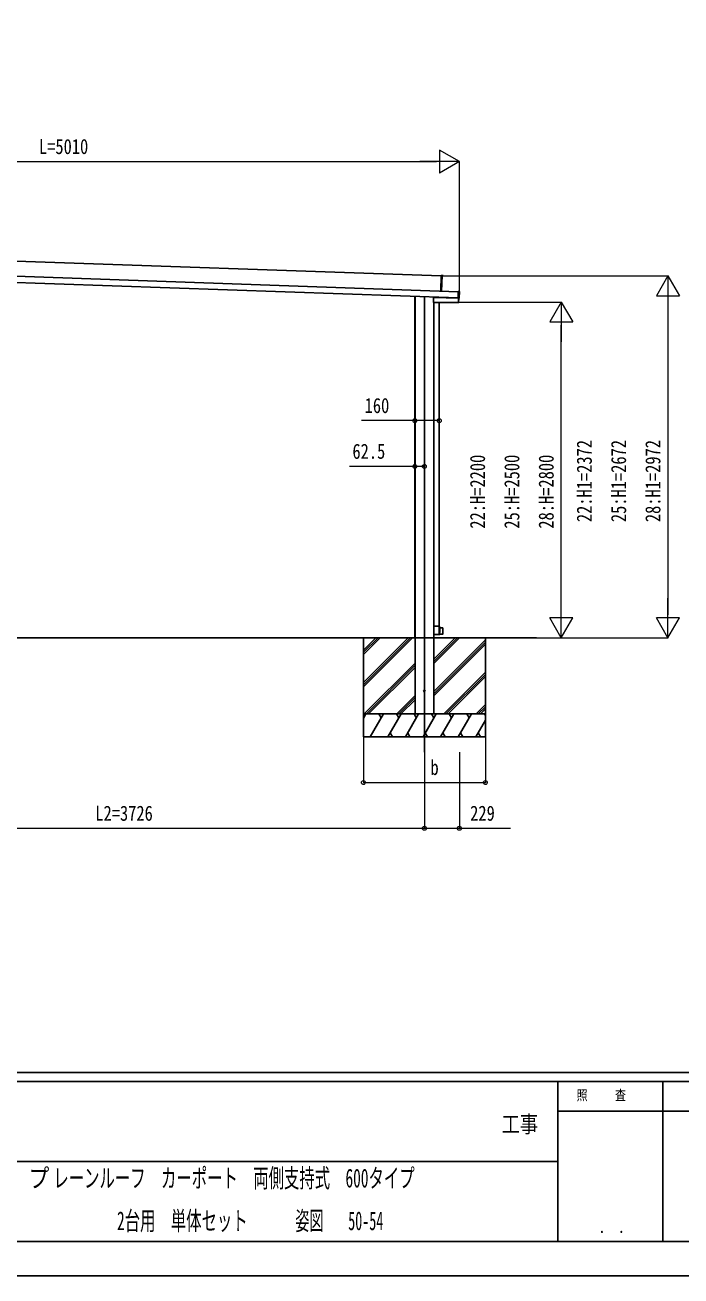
# Model space of a CAD drawing. Units: millimetres, scale not verified. Extents: x -12615 to 12615, y -8910 to 8910.
# Drawn here: x 392 to 4694, y -8910 to -708 of the extents above; entities that cross this region are included whole.
import ezdxf
from ezdxf.enums import TextEntityAlignment as Align

# ---------------------------------------------------------------- set-up
doc = ezdxf.new("R2010")
doc.units = ezdxf.units.MM
doc.header["$LTSCALE"] = 30
for name, color, linetype in [('0-2_USER1', 3, 'Continuous'), ('0-3_YKK_11', 7, 'Continuous'), ('0-4_YKK_11E', 7, 'Continuous'), ('0-5_YKK_12', 2, 'Continuous'), ('0-6_YKK_A1', 4, 'Continuous'), ('0-8_YKK_ZWAK', 7, 'Continuous')]:
    doc.layers.add(name, color=color, linetype=linetype)
doc.layers.add('0-7_YKK_D', color=6, linetype='Continuous', lineweight=18)
doc.styles.add('ＭＳ ゴシック', font='')
doc.styles.get('ＭＳ ゴシック').set_extended_font_data('MS Gothic')

msp = doc.modelspace()

# ---------------------------------------------------------------- linework, layer by layer
at = {"layer": '0-3_YKK_11'}
for p, q in [((3121.2, -2352.98), (-1192.38, -2202.35)), ((-1761.52, -2282.53), (3233.13, -2456.95)), ((-1762.92, -2322.51), (3231.74, -2496.93)), ((3123.71, -2452.97), (3127.27, -2351.03)), ((3233.18, -2455.56), (3233.18, -2455.56)), ((3233.18, -2455.56), (3234.38, -2455.6)), ((3234.99, -2455.51), (3240.68, -2455.71)), ((3241.16, -2456.23), (3239.7, -2498.21)), ((2948.36, -2487.03), (2948.36, -4725)), ((2949.56, -4725), (2949.56, -2487.07)), ((2949.96, -5225), (2949.96, -2487.09)), ((3069.76, -2527.26), (3069.76, -2493.78)), ((3070.06, -2493.48), (3070.44, -2493.49)), ((3234.67, -2527.56), (3070.06, -2527.56)), ((3070.26, -2491.29), (3070.26, -2493.28)), ((3070.45, -2493.49), (3233.25, -2499.18)), ((3071.76, -5225), (3071.76, -2527.56)), ((3072.16, -2528), (3072.16, -4650.5)), ((3105.88, -2527.56), (3105.76, -2527.8)), ((3105.76, -2528), (3105.76, -2527.8)), ((3231.69, -2498.31), (3231.69, -2498.31)), ((3231.69, -2498.31), (3232.89, -2498.36)), ((3232.89, -2498.36), (3232.89, -2498.36)), ((3233.19, -2498.37), (3233.16, -2499.16)), ((3233.49, -2498.49), (3239.18, -2498.69)), ((3234.97, -2527.27), (3235.94, -2499.57)), ((3073.03, -4650.5), (3073.23, -4650.5)), ((3111.28, -4660.35), (3110.97, -4660.05)), ((2949.26, -4725), (2949.56, -4725)), ((3109.66, -4704.7), (3109.66, -4681.7)), ((3109.66, -4704.7), (3109.96, -4705)), ((3110.97, -4703.35), (3111.27, -4703.05))]:
    msp.add_line(p, q, dxfattribs=at)
for points in [[(3117.71, -2452.92), (3117.72, -2452.42), (3121.28, -2350.48), (3121.3, -2349.98), (3134.95, -2351.3)], [(3233.18, -2455.56), (3233.17, -2455.91), (3233.15, -2456.41), (3231.72, -2497.47), (3231.7, -2497.96), (3231.69, -2498.31)], [(3071.76, -4650.5), (3072.16, -4650.5), (3072.46, -4650.5), (3073.03, -4650.5), (3072.73, -4650.8), (3072.46, -4681.7), (3072.66, -4705), (3073.16, -4705), (3108.36, -4705), (3109.96, -4705), (3110.46, -4705), (3110.96, -4705), (3111.16, -4681.7), (3110.89, -4650.5), (3110.39, -4650.5), (3109.96, -4650.5), (3108.36, -4650.5), (3108.36, -2528), (3107.86, -2528), (3072.46, -2528), (3072.16, -2528), (3071.76, -2528)], [(3079.13, -2527.56), (3079.26, -2527.8), (3079.26, -2528)], [(3233.08, -2498.36), (3233.05, -2499.17), (3235.27, -2499.25), (3235.65, -2499.26)], [(3073.23, -4650.5), (3108.66, -4650.5), (3108.66, -4681.7), (3108.66, -4704.7), (3108.36, -4705)], [(3109.66, -4681.7), (3109.66, -4650.8), (3109.96, -4650.5)], [(3111.27, -4703.05), (3131.16, -4702.7), (3131.16, -4660.7), (3111.27, -4660.35)], [(2948.36, -4725), (2948.66, -4725), (2949.26, -4725)], [(2949.96, -4725), (2949.86, -4725), (2949.56, -4725)]]:
    msp.add_lwpolyline(points, dxfattribs=at)
for centre, radius, start, end in [((3234.62, -2451.6), 4.01, 266.55184, 273.90119), ((3232.87, -2502.06), 3.71, 81.82188, 89.76035)]:
    msp.add_arc(centre, radius, start, end, dxfattribs=at)
for centre, major_axis, ratio, start_param, end_param in [((3234.98, -2455.81), (-0.01, -0.3), 0.998135, 3.1415927, 3.9545103), ((3240.66, -2456.21), (0.367, 0.342), 0.99628, 5.4996506, 7.06672), ((3070.06, -2493.78), (-0.3, 0.01), 0.998133, 4.7490956, 6.3180268), ((3070.06, -2527.26), (0.213, 0.213), 0.99628, 2.358058, 3.9251274), ((3070.06, -2493.28), (-0.2, 0.007), 0.998133, 1.607503, 3.1764341), ((3233.5, -2498.19), (-0.01, -0.3), 0.998135, 5.4691958, 6.2831853), ((3234.67, -2527.26), (-0.209, 0.217), 0.996405, 2.3754474, 3.9077379), ((3235.64, -2499.56), (0.3, -0.01), 0.998135, 0, 1.5707963), ((3239.2, -2498.19), (0.342, -0.367), 0.99628, 5.4996506, 7.06672)]:
    msp.add_ellipse(centre, major_axis=major_axis, ratio=ratio, start_param=start_param, end_param=end_param, dxfattribs=at)
at = {"layer": '0-4_YKK_11E'}
for p, q in [((3126.8, -2351.01), (3121.28, -2350.48)), ((3117.72, -2452.42), (3123.24, -2452.95)), ((3240.19, -2456.66), (3233.15, -2456.41)), ((3234.38, -2455.6), (3233.18, -2455.56)), ((3234.38, -2455.6), (3234.38, -2455.6)), ((3234.98, -2455.59), (3234.99, -2455.51)), ((3238.76, -2497.71), (3240.19, -2456.66)), ((3069.76, -2493.78), (3070.14, -2493.79)), ((3070.44, -2493.49), (3070.14, -2493.79)), ((3070.14, -2493.79), (3070.45, -2493.49)), ((3070.61, -2491.3), (3070.61, -2493.29)), ((3231.69, -2498.31), (3232.89, -2498.36)), ((3231.72, -2497.47), (3238.76, -2497.71)), ((3233.06, -2498.97), (3232.76, -2498.96)), ((3233.49, -2498.41), (3233.49, -2498.49))]:
    msp.add_line(p, q, dxfattribs=at)
for points in [[(3134.95, -2351.3), (3126.8, -2351.01), (3123.24, -2452.95), (3123.71, -2452.97)], [(3240.68, -2455.71), (3240.21, -2456.16), (3240.19, -2456.66), (3240.69, -2456.67), (3240.21, -2456.16), (3233.17, -2455.91)], [(3234.88, -2455.6), (3234.92, -2455.59), (3234.98, -2455.59)], [(3239.7, -2498.21), (3239.25, -2497.73), (3240.69, -2456.67), (3241.16, -2456.23)], [(3070.14, -2493.79), (3070.14, -2526.88), (3069.76, -2527.26)], [(3070.06, -2527.56), (3070.44, -2527.18), (3234.3, -2527.18), (3234.3, -2526.88), (3234.6, -2526.89), (3234.3, -2527.18), (3234.67, -2527.56)], [(3070.14, -2493.79), (3070.44, -2493.79), (3070.45, -2493.49)], [(3070.44, -2493.49), (3070.45, -2493.49), (3070.14, -2493.79)], [(3070.26, -2493.28), (3070.61, -2493.29), (3070.91, -2493.29), (3070.91, -2491.31)], [(3070.61, -2493.3), (3070.91, -2493.31), (3232.76, -2498.96), (3232.78, -2498.35)], [(3082.26, -2528), (3082.26, -2527.8), (3079.26, -2527.8)], [(3102.76, -2527.56), (3102.76, -2527.8), (3082.26, -2527.8), (3082.26, -2527.56)], [(3105.76, -2527.8), (3102.76, -2527.8), (3102.76, -2528)], [(3239.18, -2498.69), (3238.74, -2498.21), (3231.7, -2497.96)], [(3233.4, -2498.4), (3233.43, -2498.41), (3233.49, -2498.41)], [(3235.94, -2499.57), (3235.56, -2499.56), (3235.26, -2499.55), (3235.27, -2499.25), (3235.56, -2499.56), (3234.6, -2526.89), (3234.97, -2527.27)]]:
    msp.add_lwpolyline(points, dxfattribs=at)
for points in [[(3235.26, -2499.55), (3070.44, -2493.79), (3070.44, -2526.88), (3070.44, -2527.18), (3070.14, -2526.88), (3070.44, -2526.88), (3234.3, -2526.88)], [(3239.25, -2497.73), (3238.76, -2497.71), (3238.74, -2498.21)]]:
    msp.add_lwpolyline(points, close=True, dxfattribs=at)
msp.add_arc((3124.76, -2350.69), 2.07, 351.06854, 4.93146, dxfattribs=at)
for centre, major_axis, ratio, start_param, end_param in [((3123.21, -2452.95), (-0.013, 0.504), 0.060033, 4.3753319, 4.7012916), ((3234.38, -2455.57), (0.6, -0.021), 0.061163, 4.712389, 6.2831853), ((3070.14, -2493.29), (0, 0.5), 0.061125, 3.1027435, 3.1394501), ((3070.44, -2493.29), (0.007, 0.2), 0.854479, 3.1782993, 4.712389), ((3070.44, -2493.29), (0.47, -0.016), 0.425228, 4.7490956, 6.2831853), ((3070.44, -2493.29), (-0.011, 0.2), 0.151815, 3.0913179, 3.1280246), ((3070.41, -2493.29), (0.201, -0.007), 0.992577, 6.2831853, 6.3180268), ((3070.41, -2493.29), (-0.501, 0.017), 0.998133, 3.1415927, 3.1764341), ((3233.26, -2498.98), (0.5, -0.017), 0.4, 3.1415927, 4.712389), ((3232.89, -2498.39), (0.6, -0.021), 0.061163, 6.2831853, 7.8539816)]:
    msp.add_ellipse(centre, major_axis=major_axis, ratio=ratio, start_param=start_param, end_param=end_param, dxfattribs=at)
at = {"layer": '0-5_YKK_12'}
msp.add_line((3010.86, -5475), (3010.86, -2486.01), dxfattribs=at)
at = {"layer": '0-6_YKK_A1'}
for p, q in [((-1752.43, -4725), (3745.98, -4725)), ((2610.86, -4725), (2610.86, -5375)), ((2610.86, -5018.98), (2904.84, -4725)), ((2610.86, -5033.12), (2918.98, -4725)), ((2610.86, -5047.26), (2933.12, -4725)), ((2610.86, -4806.85), (2692.7, -4725)), ((2610.86, -4820.99), (2706.85, -4725)), ((2610.86, -4835.13), (2720.99, -4725)), ((3071.76, -4894.73), (3241.49, -4725)), ((3071.76, -4880.59), (3227.35, -4725)), ((3071.76, -4866.45), (3213.21, -4725)), ((3071.76, -5078.58), (3410.86, -4739.48)), ((3071.76, -5092.72), (3410.86, -4753.62)), ((3410.86, -4725), (3410.86, -5375)), ((3071.76, -5106.86), (3410.86, -4767.76)), ((2616.97, -5225), (2949.96, -4892.01)), ((2631.11, -5225), (2949.96, -4906.15)), ((2645.25, -5225), (2949.96, -4920.3)), ((3137.47, -5225), (3410.86, -4951.61)), ((3151.61, -5225), (3410.86, -4965.75)), ((3165.75, -5225), (3410.86, -4979.9)), ((2829.1, -5225), (2949.96, -5104.14)), ((2843.24, -5225), (2949.96, -5118.28)), ((2857.39, -5225), (2949.96, -5132.43)), ((3349.6, -5225), (3410.86, -5163.74)), ((3410.86, -5225), (2610.86, -5225)), ((2610.86, -5253.94), (2627.57, -5225)), ((2612.57, -5250.98), (2610.86, -5248.02)), ((2655.4, -5375), (2742.01, -5225)), ((2727.01, -5250.98), (2712, -5225)), ((2770.88, -5375), (2857.48, -5225)), ((2842.48, -5250.98), (2827.48, -5225)), ((2886.35, -5375), (2972.95, -5225)), ((2957.95, -5250.98), (2942.95, -5225)), ((3001.82, -5375), (3088.42, -5225)), ((3073.42, -5250.98), (3058.42, -5225)), ((3117.29, -5375), (3203.89, -5225)), ((3188.89, -5250.98), (3173.89, -5225)), ((3232.76, -5375), (3319.36, -5225)), ((3304.36, -5250.98), (3289.36, -5225)), ((3363.74, -5225), (3410.86, -5177.88)), ((3377.88, -5225), (3410.86, -5192.03)), ((3410.86, -5235.45), (3404.83, -5225)), ((3348.23, -5375), (3410.86, -5266.52)), ((2610.86, -5375), (3410.86, -5375)), ((2785.87, -5349.02), (2800.87, -5375)), ((2901.35, -5349.02), (2916.35, -5375)), ((3016.82, -5349.02), (3031.81, -5375)), ((3132.29, -5349.02), (3147.28, -5375)), ((3247.76, -5349.02), (3262.75, -5375)), ((3363.23, -5349.02), (3378.22, -5375))]:
    msp.add_line(p, q, dxfattribs=at)
msp.add_circle((3010.86, -5075), 5, dxfattribs=at)
at = {"layer": '0-7_YKK_D'}
for p, q in [((3240.11, -1603.87), (3110.21, -1528.87)), ((3110.21, -1528.87), (3110.21, -1678.87)), ((-1619.9, -1603.87), (3090.11, -1603.87)), ((3240.11, -1603.87), (2980.31, -1603.87)), ((3240.11, -1603.87), (3110.21, -1678.87)), ((3240.11, -2456.68), (3240.11, -1602.87)), ((3125.19, -2353.08), (4609.36, -2353.08)), ((4608.36, -2353.08), (4533.36, -2482.99)), ((4608.36, -2353.08), (4683.36, -2482.99)), ((4608.36, -2353.08), (4608.36, -2612.89)), ((3233.26, -2525), (3909.36, -2525)), ((3908.36, -2525), (3833.36, -2654.9)), ((3908.36, -2525), (3983.36, -2654.9)), ((3908.36, -2525), (3908.36, -2784.81)), ((4533.36, -2482.99), (4683.36, -2482.99)), ((4608.36, -2503.08), (4608.36, -4575)), ((3833.36, -2654.9), (3983.36, -2654.9)), ((3908.36, -4575), (3908.36, -2675)), ((2948.36, -3619.26), (2948.36, -3600.99)), ((3010.86, -3619.26), (3010.86, -3600.99)), ((3908.36, -4725), (3908.36, -4465.19)), ((4608.36, -4725), (4608.36, -4465.19)), ((3908.36, -4725), (3833.36, -4595.1)), ((3983.36, -4595.1), (3833.36, -4595.1)), ((3908.36, -4725), (3983.36, -4595.1)), ((4608.36, -4725), (4533.36, -4595.1)), ((4683.36, -4595.1), (4533.36, -4595.1)), ((4608.36, -4725), (4683.36, -4595.1)), ((3443.56, -4725), (3909.36, -4725)), ((3443.56, -4725), (4609.36, -4725)), ((2610.86, -5376), (2610.86, -5676)), ((3410.86, -5376), (3410.86, -5676)), ((3010.86, -5476), (3010.86, -5976)), ((3010.86, -5476), (3010.86, -5976)), ((3240.11, -5476), (3240.11, -5976)), ((2610.86, -5675), (3410.86, -5675)), ((-714.94, -5975), (3010.86, -5975))]:
    msp.add_line(p, q, dxfattribs=at)
for points in [[(3108.36, -3301.99), (2948.36, -3301.99), (2598.96, -3301.99)], [(3010.86, -3601.99), (2948.36, -3601.99), (2518.96, -3601.99)], [(3010.86, -5975), (3240.11, -5975), (3575.91, -5975)]]:
    msp.add_lwpolyline(points, dxfattribs=at)
for centre in [(2948.36, -3301.99), (3108.36, -3301.99), (2948.36, -3601.99), (3010.86, -3601.99), (2610.86, -5675), (3410.86, -5675), (3010.86, -5975), (3010.86, -5975), (3240.11, -5975)]:
    msp.add_circle(centre, 12.75, dxfattribs=at)
at = {"layer": '0-8_YKK_ZWAK'}
for p, q in [((11685.06, -7575), (-11714.94, -7575)), ((3885.06, -7635), (-14.94, -7635)), ((4575.06, -7635), (4575.06, -8685)), ((5955.06, -7830), (3885.06, -7830)), ((-14.94, -8160), (3885.06, -8160)), ((-14.94, -8685), (3885.06, -8685)), ((3885.06, -8685), (5955.06, -8685))]:
    msp.add_line(p, q, dxfattribs=at)
msp.add_lwpolyline([(-12615, -8910), (12615, -8910), (12615, 8910), (-12615, 8910)], close=True, dxfattribs=at)
msp.add_lwpolyline([(5955.06, -7635), (3885.06, -7635), (3885.06, -8685)], dxfattribs=at)

# ---------------------------------------------------------------- texts
at = {"layer": '0-2_USER1', "style": 'ＭＳ ゴシック'}
for s, width, p in [('プ', 0.8, (416.34, -8366.5)), ('レーンルーフ\u3000カーポート\u3000両側支持式\u3000600タイプ', 0.6, (577.62, -8366.5)), ('2台用\u3000単体セット\u3000', 0.6, (995.16, -8646.5)), ('姿図', 0.55, (2164.44, -8646.5)), ('50-54', 0.55, (2511.19, -8646.5))]:
    msp.add_text(s, height=123.2, dxfattribs=dict(at, width=width)).set_placement(p, align=Align.BOTTOM_LEFT)
at = {"layer": '0-7_YKK_D', "style": 'ＭＳ ゴシック', "width": 0.8}
for s, p in [('L=5010', (483.11, -1583.87)), ('160', (2618.96, -3281.99)), ('62.5', (2538.96, -3581.99)), ('b', (3050.71, -5655)), ('L2=3726', (852.76, -5955)), ('229', (3311.11, -5955))]:
    msp.add_text(s, height=98.97, dxfattribs=at).set_placement(p, align=Align.BOTTOM_LEFT)
for s, p in [('22:H1=2372', (4138.36, -3967.44)), ('25:H1=2672', (4363.36, -3967.44)), ('28:H1=2972', (4588.36, -3967.44)), ('22:H=2200', (3438.36, -4010.2)), ('25:H=2500', (3663.36, -4010.2)), ('28:H=2800', (3888.36, -4010.2))]:
    msp.add_text(s, height=98.97, rotation=90, dxfattribs=at).set_placement(p, align=Align.BOTTOM_LEFT)
at = {"layer": '0-8_YKK_ZWAK', "style": 'ＭＳ ゴシック', "width": 0.8}
for s, height, p in [('照     査', 65.98, (4009.26, -7777.5)), ('工事', 110, (3517, -8002.4)), ('． ．', 77.75, (4155, -8653.06))]:
    msp.add_text(s, height=height, dxfattribs=at).set_placement(p, align=Align.BOTTOM_LEFT)

doc.saveas('drawing.dxf')
